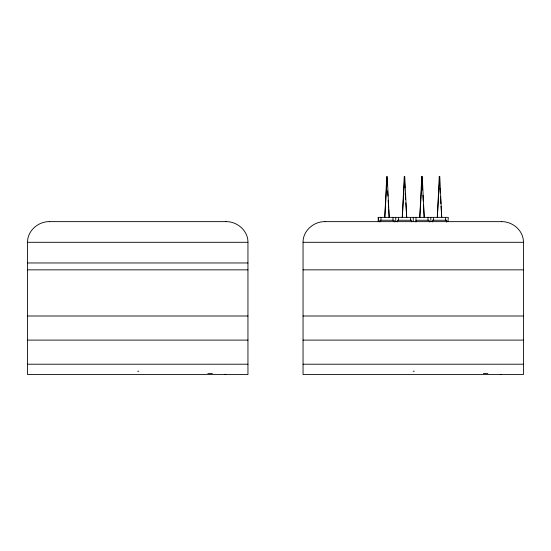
<?xml version="1.0" encoding="UTF-8"?>
<svg xmlns="http://www.w3.org/2000/svg" width="551" height="551" viewBox="0 0 551 551"><rect width="100%" height="100%" fill="white"/><g stroke="black" fill="none" stroke-linecap="round" stroke-linejoin="round"><path stroke-width="0.83" d="M395.714 221.612L395.735 217.363M225.82 221.64C237.102 221.295 248.129 230.704 247.95 242.302L247.95 374.542L27.55 374.542L27.55 242.302C27.371 230.704 38.398 221.295 49.68 221.64M501.32 221.64C512.602 221.309 523.629 230.697 523.45 242.302L523.45 374.542L303.05 374.542L303.05 242.302C302.871 230.697 313.898 221.309 325.18 221.64M448.025 221.536L448.273 217.363L378.227 217.363L378.248 221.633M411.521 221.86L411.618 220.248L397.367 220.248L397.154 221.901M415.895 221.922L416.005 217.363M432.266 221.901L432.39 220.248L446.647 220.248L446.709 221.874M416.005 220.248L429.133 220.248L429.415 221.901M49.59 221.64L225.91 221.64M325.09 221.64L501.41 221.64M27.55 242.302L247.95 242.302M303.05 242.302L523.45 242.302M27.55 262.965L247.95 262.965M27.55 269.852L247.95 269.852M303.05 269.852L523.45 269.852M27.55 315.998L247.95 315.998M303.05 315.998L523.45 315.998M27.55 340.105L247.95 340.105M303.05 340.105L523.45 340.105M27.55 364.211L247.95 364.211M303.05 364.211L523.45 364.211M394.302 221.901L394.11 220.248L379.853 220.248L379.853 221.963M378.227 217.363L378.702 221.502M439.629 182.422L439.271 176.458L437.315 217.363L439.767 176.458L441.723 217.363L441.062 206.288M439.987 188.387L440.242 192.65M440.497 196.907L440.91 203.725M422.218 184.124L421.763 176.458L419.8 217.363L422.252 176.458L424.215 217.363L423.443 204.579M422.321 185.832L422.576 190.088M422.886 195.206L423.244 201.17M404.909 187.533L404.248 176.458L402.285 217.363L404.737 176.458L406.7 217.363L405.832 202.878M405.267 193.497L405.626 199.469M387.25 184.978L386.733 176.458L384.777 217.363L387.229 176.458L389.185 217.363L388.73 209.697M387.601 190.942L387.911 196.06M388.166 200.316L388.627 207.989M430.765 217.363L430.923 221.612M446.647 220.248L446.647 221.963M445.518 217.363L445.518 220.248M433.52 217.363L433.52 220.248M428.003 217.363L428.003 220.248M413.25 217.363L413.25 221.536M410.495 217.363L410.495 220.248M398.497 217.363L398.497 220.248M392.98 217.363L392.98 220.248M380.982 217.363L380.982 220.248M414.262 371.216A102.996 1.329 -2.1 0 1 413.181 371.257M500.308 374.398A91.996 3.637 0.8 0 1 501.396 374.549M487.89 373.495A102.996 2.052 1.8 0 1 483.33 373.44M138.762 371.216A102.996 1.329 -2.1 0 1 137.681 371.257M224.808 374.398A91.996 3.637 0.8 0 1 225.896 374.549M212.39 373.495A102.996 2.052 1.8 0 1 207.83 373.44"/></g></svg>
